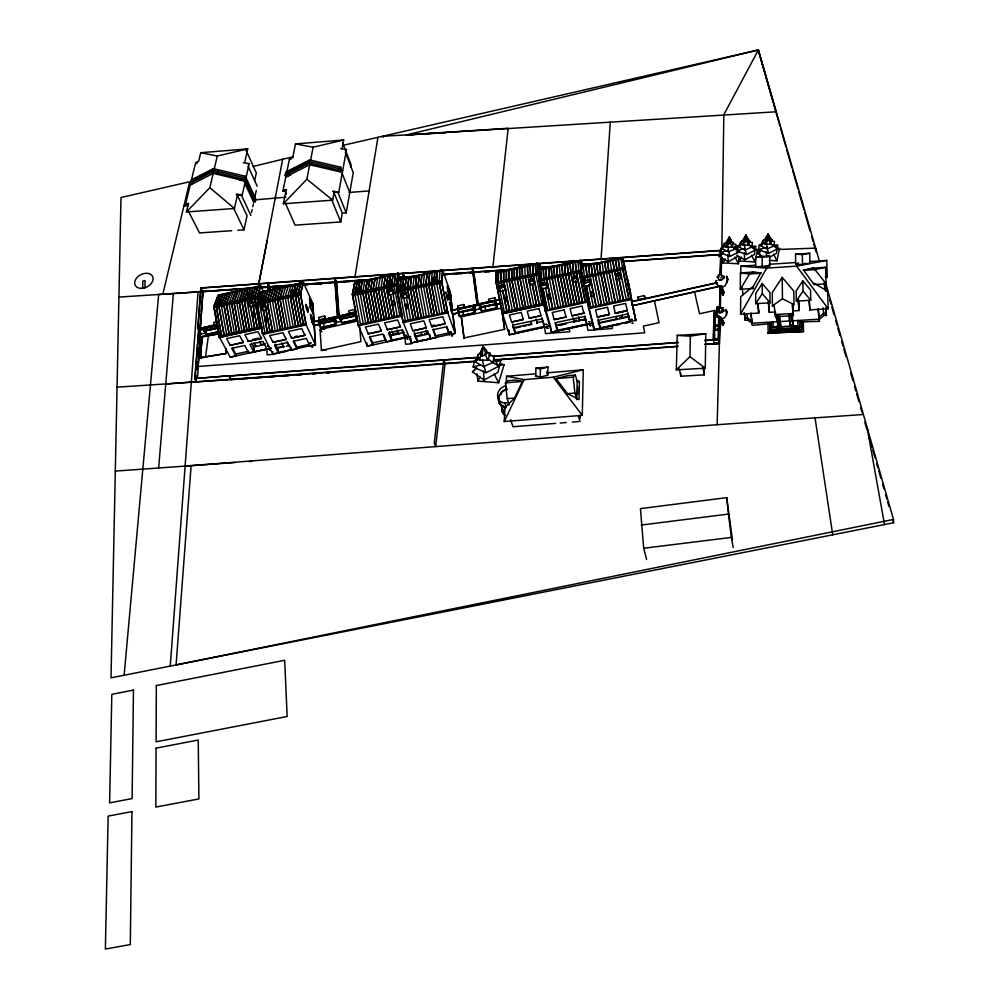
<?xml version="1.0" encoding="UTF-8"?>
<svg xmlns="http://www.w3.org/2000/svg" width="999" height="999" viewBox="0 0 999 999"><rect width="100%" height="100%" fill="white"/><g stroke="black" fill="none" stroke-linecap="round" stroke-linejoin="round"><path stroke-width="1.5" d="M508.966 269.88L509.04 279.42M509.053 269.755L508.928 279.445M752.147 287.175L752.147 288.549L760.614 273.227L752.16 272.165L752.16 273.526M797.964 326.111L773.164 327.035L797.964 326.111L797.814 320.479L801.473 321.341L801.673 329.745L769.842 331.618L769.792 323.776L752.422 325.349L750.986 313.112M753.283 287.1L753.283 288.474L740.309 289.31L740.396 272.952L753.296 272.09M752.422 323.514L747.814 320.13L745.254 320.279L745.266 315.809M506.393 280.12L506.418 270.329L506.368 280.007M757.667 303.596L758.915 313.074L740.584 314.098L740.684 296.74L751.011 288.124M740.796 273.913L740.833 266.209L755.594 265.222M144.917 287.799L144.992 280.557L142.782 281.056L142.695 288.299M503.596 280.731L503.658 270.929L503.708 280.707M501.048 271.616L500.998 281.181M501.023 281.293L501.136 271.491M679.332 369.006L680.756 376.211L704.208 374.887L704.295 368.843M705.282 368.194L705.794 333.666L677.235 335.414L676.335 369.855L705.282 368.194L689.947 356.655L690.371 336.201L705.794 333.666M721.84 248.501L723.838 114.698L758.366 49.95L343.156 145.317M498.239 281.893L498.389 272.09M496.366 283.316L496.565 272.964L510.364 269.892M501.373 272.065L496.89 272.839M502.21 312.987L496.153 282.642L496.341 272.252L537.537 263.224L539.547 270.779M502.447 313.773L502.222 313.062L544.168 303.983L544.368 304.695L502.447 313.773L496.278 282.692L496.466 272.315M726.448 314.872L726.136 309.39L727.097 312.387L726.448 314.872L724.65 317.744L721.99 318.931L717.582 316.446L716.633 313.436L717.831 313.062M727.197 282.505L726.835 276.099L727.971 279.583L725.087 285.889L721.965 287.275L719.879 286.688L716.77 284.353L715.646 280.856L717.057 280.457M576.773 380.194L579.445 381.581L579.045 399.563L567.482 393.668L556.018 378.621L567.969 375.649L575.337 375.025L577.21 381.768L576.785 399.75L574.9 393.057L573.201 377.185L575.337 375.025M580.057 418.394L580.132 415.322M509.14 404.383L507.205 398.626L505.407 382.867L508.104 380.694L515.372 380.082L522.39 381.443L514.522 398.027L504.957 407.679L504.245 421.553L582.292 415.347L583.279 369.78L546.453 372.902M577.534 394.468L577.722 386.763M680.756 376.211L680.819 373.201M718.131 338.998L718.456 326.024L714.385 326.236L714.035 339.21L718.131 338.998L714.035 339.21M718.493 325.337L714.36 325.374L718.493 325.337L718.768 315.509M719.405 317.857L718.681 339.335L719.405 316.558M720.416 274.588L720.878 257.904M720.953 254.87L721.041 251.835M718.768 342.857L719.442 316.745M720.928 273.963L721.378 257.517M714.098 343.581L719.342 343.294L720.042 317.145M720.291 307.954L720.379 304.895M720.766 291.109L720.891 286.513M185.115 466.096L717.132 424.712L720.154 317.145M720.291 308.004L720.891 285.889M721.203 274.25L721.665 257.292M720.366 329.62L720.704 317.145M704.807 340.609L718.793 339.56L713.323 339.672L714.035 312.362L718.156 312.138M714.185 312.6L713.448 339.598L714.085 343.456L719.43 343.419L705.431 344.455M714.385 325.549L714.722 312.749L717.457 312.6M714.685 321.054L714.884 316.396M714.972 313.374L715.059 310.352L699.55 313.761L694.505 291.745M714.809 338.798L714.385 326.236M714.722 312.749L715.022 329.42L719.13 329.22M718.681 339.335L719.28 317.857M720.192 285.652L719.542 308.654L720.304 285.639M547.727 375.262L548.014 367.095L535.951 368.119L535.626 376.286L540.159 377.123L547.727 375.262L545.991 375.412M716.957 313.823L716.645 307.055L718.094 306.98L718.556 309.565M717.981 309.765L718.094 306.98M540.159 377.123L540.471 368.906L548.014 367.095M723.201 292.869L723.438 289.985M722.727 322.115L723.251 321.016M718.643 277.447L718.768 274.812L719.954 274.188L724.138 276.373L724.487 277.46L723.051 278.758L723.251 277.585M719.18 310.602L719.28 308.341L720.291 307.817L723.838 309.715L724.138 310.639L722.914 311.75L723.089 310.739M506.181 383.803L506.568 376.273L535.714 373.813M226.074 353.521L226.298 348.913L226.074 353.521L200.374 357.717M226.249 348.926L225.974 353.446L200.337 357.729L201.885 336.663L219.805 333.641M723.189 294.942C721.29 293.144 721.603 292.645 722.577 289.722M723.039 325.212L721.166 322.964L722.227 322.952L722.514 320.791M600.998 259.89L610.314 121.853M769.767 239.698L769.929 237.263L768.144 234.003L765.271 239.735L766.982 241.096L769.767 239.698L768.144 234.003L765.271 239.735M218.606 334.003L202.035 336.913L200.487 357.904L205.544 357.093L208.391 335.801L201.885 336.663L200.387 357.679M194.668 378.596L198.888 327.635L195.192 378.521L196.666 382.105L194.668 378.596L229.383 375.749L195.192 378.521M199.937 329.52L201.049 314.323M201.261 311.276L202.035 300.637M202.26 297.602L202.71 291.521L254.283 287.812M198.302 355.644L198.863 347.927M199.313 341.758L199.875 334.041M196.628 378.633L196.84 375.612M197.29 369.555L197.852 361.8L197.502 366.521L644.705 332.804L643.344 326.136L659.04 322.677L654.432 300.824M198.302 355.694L198.863 347.827M199.313 341.783L199.887 333.866M202.972 291.496L200.225 329.283L202.934 291.696L200.749 287.912L721.078 250.312M198.027 366.483L200.387 333.928M197.515 377.397L198.289 366.621M198.514 363.536L199.288 352.759M199.513 349.687L200.287 338.898M200.512 335.826L200.724 332.742M200.524 357.967L202.035 336.913M170.255 666.096L198.052 291.933L254.97 287.849M200.749 287.912L197.715 328.996L217.133 324.6M234.94 462.537L191.134 465.671L176.074 664.947L893.481 519.43L825.549 282.58M747.589 240.796L747.776 238.361L745.916 235.102L743.106 240.834L744.804 242.195L747.589 240.796L745.916 235.102L743.106 240.834M731.043 242.707L731.243 240.272L729.345 237.025L726.573 242.745L728.246 244.106L731.043 242.707L729.345 237.025L726.573 242.745M158.641 467.994L173.389 293.544L201.486 291.608M439.348 271.466L442.345 270.604L439.373 271.253M450.012 291.346L452.235 309.515L450.049 291.596L442.545 269.842L441.546 281.181L447.564 312.212L455.194 333.516L449.35 334.777L446.466 326.835L432.929 329.757L435.889 337.687L430.631 338.823L427.634 330.906L414.135 333.828L417.207 341.72M442.794 270.554L441.858 281.743L441.62 281.081L397.04 290.859L402.959 321.915L447.664 312.2L447.914 312.887L403.221 322.602L397.177 290.921L398.676 279.595L442.545 269.842M439.198 281.331L440.022 270.779M432.492 279.732L433.067 281.73L437.487 280.769L436.563 276.985L432.155 277.947L432.517 280.195L436.925 279.221L436.563 276.985M124.126 675.237L158.666 294.505L173.389 293.544M436.451 281.93L437.5 271.228L436.538 281.805M434.215 277.872L434.79 271.828M434.353 277.947L434.815 271.928M433.067 281.73L432.155 277.947L436.713 277.41M482.142 356.106L483.066 346.416L486.725 350.537L486.113 354.121L482.142 356.106L480.057 354.058L483.066 346.416L486.113 354.121M432.305 272.377L431.143 282.992M428.534 283.666L429.62 273.077M429.732 273.052L428.621 283.541M426.011 284.228L427.11 273.514L425.986 284.116M423.239 284.727L424.425 274.213M492.807 267.682L508.191 128.297L406.468 134.915L758.366 49.95L819.53 261.601M421.84 274.787L420.629 285.402L421.94 274.762M418.106 285.964L419.243 275.362M412.849 287.113L414.16 276.473M722.24 292.307L720.991 292.32L723.288 293.306L723.176 295.279L722.252 292.17L721.153 292.32M722.215 323.064L721.166 322.964L722.639 323.439L723.026 325.512L723.613 322.615L722.989 321.441L722.714 324.238L721.852 318.169M410.102 287.712L411.463 277.073M407.442 288.187L408.878 277.635M407.58 288.274L408.978 277.61M405.919 287.7L404.982 283.928L400.587 284.89L400.774 286.713L401.523 288.661L405.919 287.7L405.182 285.726L400.774 286.713M402.822 284.777L403.671 278.684M402.959 284.852L403.696 278.783M481.718 352.297L481.855 351.361L477.672 355.257L479.595 360.164L487.862 360.164L490.297 353.446L485.989 351.798M401.523 288.661L401.66 287.687M401.086 279.245L399.588 290.022L401.111 279.345M397.29 291.533L398.788 279.57M399.213 280.095L442.207 270.092L442.32 270.816M398.301 274.051L396.715 284.802L396.466 284.128L352.497 293.806L352.772 294.455M398.414 273.976L396.765 285.165L397.614 289.598M398.052 273.389L396.441 284.615L398.114 293.431M400.262 279.171L398.151 273.276L396.516 284.503L352.297 294.23L358.216 325.087M394.031 284.777L395.592 274.113M394.13 284.752L395.704 274.088M788.573 314.972L790.234 325.1L789.759 314.91M792.007 324.525C794.068 325.262 792.195 323.601 790.958 314.835M793.169 324.575L792.145 314.76M392.495 284.191L391.745 282.218L387.35 283.192L388.124 285.152L392.495 284.191L391.558 280.432L391.645 282.33L387.487 283.241M773.501 245.342L777.672 245.304L776.435 253.421L769.205 257.455M789.635 324.675L790.821 324.6M391.521 285.327L393.119 274.663L391.496 285.227M728.246 244.106L729.345 237.025M777.247 325.524C779.47 326.336 776.673 322.827 776.073 315.734M779.595 325.274L780.768 325.199L779.595 325.274L778.458 315.597M388.124 285.152L387.175 281.393L391.596 280.582M389.51 281.393L390.447 275.249M389.622 281.368L390.472 275.349M744.804 242.195L745.916 235.102M751.036 246.428L755.706 246.391L754.395 254.52L744.742 259.902L736.825 255.319M773.863 244.518L777.547 248.863L768.531 253.446L758.491 249.65L759.215 245.18L761.775 244.63M766.982 241.096L768.144 234.003M354.82 277.635L377.934 137.338M385.314 276.486L383.641 286.95M383.678 287.063L385.427 276.461M736.725 249.25L737.225 246.266L740.259 245.604M762.874 240.771L760.439 245.667L767.157 248.888L773.8 245.979L774.575 241.508L770.454 240.609M333.604 191.633L342.32 213.137L346.191 212.862L353.271 172.677L345.342 152.198M375.836 288.786L377.597 278.197M734.49 246.403L738.985 251.835L729.957 256.418L720.054 252.61L720.841 248.152M285.714 203.896L295.092 225.162L340.746 221.953L342.32 213.137M350.474 167.308L350.986 164.485L342.557 142.72M375 278.659L373.089 289.285M338.773 192.308L332.804 191.383L338.773 192.308L346.503 149.575L340.647 148.651M740.846 241.858L738.373 246.753L745.042 249.987L751.698 247.065L752.509 242.595L748.338 241.696M340.971 170.354L340.359 168.819L309.378 161.551L285.502 173.639L286.151 175.162L282.892 191.184L286.238 189.51L283.354 203.771L332.679 200.162L334.315 191.271M342.133 148.539L343.681 140.01L295.492 143.918L292.707 157.655L289.385 159.353L286.775 172.128M285.826 176.786L309.702 164.735L340.671 171.99L340.659 167.183L309.702 159.915L285.826 172.015L285.165 175.262L285.826 176.786L287.3 176.673M340.671 171.99L340.659 167.183M372.427 279.233L370.479 289.86M370.617 289.935L372.452 279.333M367.894 290.534L369.855 279.795M231.219 379.72L229.183 375.886L477.872 357.317M724.412 243.744L721.915 248.639L728.533 251.873L735.177 248.963L736.013 244.493L733.229 243.893M293.269 156.781L282.68 159.216L258.629 284.59L267.158 240.896M362.787 291.658L364.747 281.031M283.354 203.771L306.88 179.208L309.74 164.56M310.589 160.202L313.124 147.203L343.681 140.01M305.319 165.072L305.969 161.813M285.165 175.262L309.066 163.187L309.702 159.915M360.152 292.133L362.25 281.481M360.564 289.548L360.277 287.475L355.881 288.286L356.031 290.097L356.843 292.033L361.188 291.071L360.239 287.325L360.314 289.223L356.168 290.135M360.077 292.257L362.175 281.593M358.491 288.236L359.615 282.168M356.843 292.033L357.043 291.046M358.354 288.162L359.578 282.068L358.391 288.261M354.97 293.381L357.155 282.705L354.832 293.294M352.447 294.28L354.745 282.942L398.077 273.464M355.144 283.679L355.182 283.466M354.645 282.967L352.585 294.88L354.633 282.879L398.151 273.276M769.168 260.389L776.935 260.826L779.545 248.539L776.797 247.902M251.523 212.55L252.148 209.64M252.772 206.731L253.396 203.821M255.02 196.291L256.256 190.547M237.849 230.257L243.993 229.832L247.04 215.747L237.063 194.58M254.67 180.482L256.306 172.927L246.016 150.137M255.145 202.26L244.643 179.495L245.354 176.261L213.224 168.631L191.421 179.845L190.634 183.054L191.383 184.553L213.199 173.389L245.342 181.006L239.36 180.045L240.809 179.932M237.675 194.73L242.183 195.342L249.163 163.636L243.232 162.687M738.686 258.079L739.41 261.051L754.907 261.913L757.617 249.625L754.869 248.988M244.68 162.562L247.715 148.901L200.749 152.697L198.714 161.101L195.642 162.7L185.427 204.783L188.549 203.209L186.426 211.963L234.465 208.466L237.625 194.268L242.183 195.342M721.615 256.968L723.014 262.912L738.436 263.773L739.672 258.316M722.215 292.445L723.251 290.971L721.99 285.951M217.47 173.052L218.232 169.818M190.634 183.054L212.475 171.865L213.224 168.631M186.426 211.963L209.84 187.712L213.237 173.214M214.248 168.906L217.27 156.031L247.715 148.901M162.812 294.23L189.698 181.743L120.991 197.515L111.014 677.834L893.618 522.752L893.481 519.43M191.383 184.553L191.771 182.942M196.803 163.711L197.078 162.587L195.642 162.7M494.755 360.427L500.861 360.489L497.927 372.377L484.128 380.045L472.477 371.953L475.649 368.781M493.518 358.154L498.851 366.246L486.001 372.764L473.126 366.92L474.812 360.389L477.697 360.052M478.396 355.744L475.012 361.688L483.516 366.596L492.919 362.475L494.667 355.931L488.861 355.07M479.595 360.164L481.368 353.609M764.622 244.206L766.645 237.774L762.799 240.896L764.622 244.206L770.753 244.106L772.027 239.51L769.767 238.274M722.764 322.44L722.989 321.441M722.876 291.708L723.176 290.697M303.209 283.341L303.259 283.129M300.249 293.731L303.446 282.392L260.727 291.933L256.93 303.197L262.575 333.691M262.425 333.716L305.919 324.126L262.425 333.716L262.762 334.39L306.243 324.887L300.612 294.28L303.446 282.392M742.494 245.304L744.48 238.873L740.696 241.983L742.494 245.304L748.601 245.192L749.899 240.597L746.465 238.761M297.902 293.781L301.049 283.291M298.039 293.856L300.936 283.316M296.566 293.294L295.579 289.585L291.283 290.534L291.383 292.32L292.27 294.23L296.566 293.294L295.579 289.585M719.28 308.341L718.531 310.951L719.692 313.062L724.138 310.639M295.979 284.415L294.443 289.698L295.854 284.34M727.934 240.784L724.213 243.881L725.973 247.19L732.067 247.09L733.391 242.507L731.068 241.283M292.27 294.23L292.557 293.269M718.768 274.812L717.894 277.834L719.255 280.294L721.328 279.92L724.487 277.46M288.399 286.089L285.077 296.616M477.01 373.788L477.909 381.081L498.651 382.742L504.07 364.772L499.662 363.549M282.542 297.277L285.876 286.651M280.045 297.727L283.316 287.113L279.945 297.752M272.29 299.55L275.774 288.886M267.17 300.674L270.704 289.897L267.245 300.549M265.846 300.075L264.835 296.378L260.564 297.315L260.639 299.113L261.563 301.011L265.846 300.075L264.835 296.378M264.61 301.236L268.069 290.484M268.207 290.559L264.585 301.136M263.349 297.702L265.584 291.146M263.374 297.802L265.684 291.121M261.563 301.011L261.888 300.037M263.137 291.571L259.465 302.272M725.973 247.19L727.909 241.421M258.679 299.6L260.727 291.933M723.189 324.2L722.876 325.137L723.613 322.615L723.601 324.001L722.639 323.439M257.08 303.259L260.839 291.908L257.492 303.421L257.168 302.772L300.324 293.256L300.624 293.906M261.214 292.632L261.288 292.42M260.914 286.376L257.105 297.565L257.929 302.135M722.989 294.842L723.863 291.908M256.731 297.028L260.577 285.702L218.219 295.18L213.761 306.431L219.143 336.788L219.493 337.462L262.512 328.034M260.414 286.438L218.619 295.18M258.167 286.501L254.458 297.19L258.192 286.601M248.252 295.929L248.901 297.527L253.147 296.578L252.148 292.894L247.889 293.843L247.952 295.617L252.21 294.68L252.148 292.894M251.91 297.752L255.582 287.188M248.901 297.527L249.238 296.553M250.761 294.343L253.034 287.637M250.861 294.318L253.172 287.712M248.127 288.723L244.28 299.438L248.027 288.748M241.696 299.9L245.617 289.285M241.833 299.975L245.517 289.31M239.298 300.537L243.119 289.835L239.161 300.462M236.651 301.124L240.534 290.522M235.502 291.533L231.568 302.247L235.627 291.608M229.021 302.809L233.129 292.158M222.69 303.321L221.666 299.65L217.42 300.587L218.444 304.258L222.69 303.321L221.641 301.436L217.47 302.372L221.915 301.835M221.416 304.495L225.599 293.731L221.378 304.395M222.989 294.305L220.916 299.625L223.127 294.38M218.444 304.258L218.831 303.284M216.346 305.619L220.592 294.83L216.308 305.519M480.057 354.058L483.066 346.416M214.66 305.657L218.007 297.178M722.302 291.933L721.29 292.27L723.251 290.971M214.36 306.656L218.319 295.155L213.911 306.493L219.493 337.462M722.289 322.64L721.303 322.964L723.089 321.828M798.039 262.675L797.477 264.011L795.704 264.136L795.529 254.233L809.714 253.271L809.939 263.187L802.497 264.473L795.704 264.136M504.245 421.553L524.15 379.657L553.259 377.21L583.279 369.78M722.389 291.471L721.578 292.145L722.851 290.534M722.364 322.24L721.665 322.814L722.752 321.466M477.909 381.081L480.007 377.023M499.775 394.23L499.25 395.304A14.273 11.314 -18.4 0 0 499.038 395.866M723.014 262.912L725.187 258.966M739.41 261.051L741.583 257.105M740.584 314.098L766.695 268.119L796.615 266.134L826.747 260.439L827.247 277.522L825.361 276.411M740.309 289.31L749.575 273.951L760.614 273.227M762.249 283.504L755.694 293.531L755.706 303.684L770.017 302.797L769.954 292.632L762.249 283.504L762.287 293.644L755.706 303.684M722.826 291.321L723.663 291.221M793.356 315.622L792.195 304.67L793.993 304.558L793.78 291.109L782.205 277.397L772.302 292.482L772.389 305.906L774.188 305.794L775.499 316.695L793.356 315.622L792.831 304.158M802.809 280.881L796.141 290.959L796.315 301.149L810.763 300.249L810.539 290.047L802.809 280.881L803.009 291.059L796.315 301.149M499.987 402.547L500.012 403.259M631.88 303.122L632.492 305.694L719.43 286.214M459.727 312.699L452.522 314.31L451.136 310.577L500.149 299.375M452.522 314.31L458.803 312.687M789.685 315.135L788.661 315.209M501.148 392.282L502.422 391.071M721.066 310.901L721.915 310.002M720.866 277.747L721.877 276.686M764.135 257.28L757.479 253.459L760.364 250.437M737.936 256.381L728.283 261.763L719.13 256.418L722.04 253.396M676.335 369.855L689.947 356.655M472.477 371.953L476.773 367.969M719.13 256.418L723.139 252.897M736.525 253.671L739.56 251.011M475.012 361.688L478.983 358.241M801.535 321.878L819.242 321.353L819.192 319.505L823.788 315.534L826.398 315.384L826.185 307.867M757.479 253.459L761.575 249.925M716.882 277.185L719.992 274.65L720.791 250.549L581.143 260.639L582.23 266.646M721.915 248.639L725.886 245.442M738.373 246.753L742.382 243.544M760.439 245.667L764.51 242.445M772.389 305.906L782.454 298.763L782.205 277.397M502.897 390.734L503.858 390.134M762.799 240.896L765.234 239.448M724.213 243.881L727.871 241.721M740.696 241.983L744.355 239.822M477.672 355.257L480.294 353.708M191.034 181.456L212.849 170.242L244.992 177.872L255.494 200.662L255.844 199.051L245.354 176.261M500.561 394.018L501.311 394.106M743.556 248.726L736.475 250.737L746.44 254.545L755.469 249.962L751.835 245.604M288.411 176.111L290.647 174.987L289.161 175.1M286.613 189.96L282.892 191.184M504.882 389.685L505.394 389.51A6.256 4.958 -18.6 0 1 506.98 389.21M720.054 252.61L728.471 250.212M758.491 249.65L767.082 247.24M473.126 366.92L480.519 365.01M252.822 166.533L282.68 159.216M803.121 270.217L812.474 268.169L825.611 267.307L826.073 283.791L814.023 284.565L803.795 270.379L813.636 268.094L813.661 269.455M217.058 324.413L197.977 328.733L200.974 288.099L267.769 283.266L269.568 286.925M334.59 321.016L333.441 318.406L318.981 321.566L320.155 324.163L314.161 325.612L312.412 321.965M337.699 316.258L355.619 312.212M355.632 312.425L312.163 322.227L313.898 325.861L320.105 324.463M268.344 290.896L268.019 283.254L334.69 278.434L337.437 316.321L312.15 322.015L313.886 325.649L320.105 324.275M335.127 322.227L335.289 324.338L327.435 326.348L335.689 324.5L333.903 318.182L335.714 324.55L320.467 327.872L318.644 324.138L318.469 321.316L333.903 317.944L318.544 321.478L318.718 324.313M357.704 320.991L320.055 329.445L321.391 350.424L326.049 350.149M230.357 357.192L271.116 348.052M451.136 310.577L500.586 299.488M272.802 354.046L315.347 344.518L312.762 303.184M481.605 307.792L478.721 308.441M495.354 304.508L501.411 303.147M451.373 310.302L452.759 314.036L458.666 312.737M495.954 304.395L501.648 303.122M471.241 310.115L475.561 309.153M493.169 305.207L500.399 303.596M459.877 316.009L473.201 313.037M224.725 294.343L230.669 293.032M233.641 292.37L236.613 291.708M252.972 288.087L258.928 286.763M243.981 290.272L249.925 288.948M252.897 288.299L258.853 286.975M217.457 300.736L217.682 302.772M221.778 300.075L221.815 301.86M260.876 291.983L303.384 282.58M261.064 292.145L303.059 282.842M262.787 292.095L268.781 290.759L262.525 292.207M271.778 290.097L277.772 288.773M280.781 288.112L286.775 286.788M289.772 286.114L295.766 284.79M298.763 284.128L301.76 283.466M252.41 295.092L248.152 296.029L248.089 294.243L252.347 293.306L252.248 294.668M271.366 290.247L277.834 288.861M280.195 288.286L286.95 286.838M289.036 286.338L296.391 284.703M298.701 284.34L301.71 283.679M321.391 350.424L360.914 341.608L359.702 326.636M367.407 346.216L410.751 336.551L386.064 341.92L382.829 334.066L369.443 336.975L372.752 344.805L367.157 346.004L358.191 325M411.413 342.932L455.132 333.204L452.784 314.061M504.707 329.333L463.923 337.987L461.238 316.745L501.66 308.117M716.895 282.68L631.805 301.561L635.801 320.292L594.055 329.57L593.106 324.375M631.58 301.835L717.207 282.829M632.492 305.694L720.891 286.101M214.023 306.006L256.818 296.553L257.143 297.19M214.073 306.094L256.855 296.628M214.098 307.542L256.918 298.077M264.935 296.89L265.122 298.576L260.839 299.525L260.764 297.727M291.483 291.021L295.766 289.997L295.866 291.783L291.571 292.732L291.283 290.534M236.538 303.209L239.485 302.56M260.639 299.113L265.01 298.601M291.383 292.32L295.704 291.358L291.521 292.37M248.239 303.708L252.547 302.747L252.447 300.961L254.171 306.094L249.9 307.03L248.264 303.684L248.177 301.91L252.485 301.111M260.776 299.163L264.835 298.177M248.376 302.322L252.647 301.373L252.71 303.172L248.439 304.108L252.435 302.847L254.171 306.094M257.205 302.859L300.362 293.331M256.93 303.197L300.312 293.619L300.612 294.28M257.267 304.32L300.437 294.792M355.007 283.179L397.814 273.526L397.914 274.238M260.527 304.22L263.499 303.571M356.418 283.241L362.562 281.83M371.416 279.932L365.422 281.256L371.441 279.97M378.783 278.259L384.677 276.96M387.624 276.311L393.918 274.975M356.506 283.266L362.525 282.055M387.849 276.348L393.831 275.037M265.347 306.643L265.185 304.483L266.895 309.628L262.612 310.564L260.889 305.432L265.222 304.633M260.889 305.432L265.384 304.895L265.459 306.705M260.964 307.23L265.297 306.268L266.895 309.628M261.101 307.28L265.185 306.293M265.459 306.618L261.164 307.642L261.201 305.906M355.881 288.286L360.414 287.749M387.312 281.431L391.72 280.844L391.895 282.655M403.471 279.208L409.627 277.797M412.55 277.21L418.593 275.874M421.528 275.187L427.672 273.876M403.646 279.32L409.602 278.009M412.575 277.36L418.531 276.049L398.414 277.472M356.031 290.097L360.414 289.123L361.188 291.071M251.998 313.349L254.345 312.762M356.206 290.509L360.552 289.473M391.883 282.567L387.525 283.616L387.175 281.393M252.322 313.611C255.007 311.288 256.169 318.082 252.909 316.895L252.322 313.611L252.909 316.895M216.733 321.728L213.798 322.377L213.848 324.825L216.783 324.188M352.522 293.881L396.491 284.216M358.179 324.163L352.61 295.279L396.615 285.602L396.865 286.276M352.647 295.354L396.64 285.689M219.28 331.78L206.194 334.653L204.096 331.006L204.046 328.209L217.707 325.387M405.02 284.078L400.587 284.89M204.046 328.209L217.645 325.462M204.62 328.621L217.332 325.824M360.477 294.268L363.499 293.606M400.861 285.377L400.936 287.125L405.332 286.164L404.982 283.928M311.775 305.444L313.074 305.157L313.299 308.791L312 309.078M312.812 305.219L309.478 297.877L310.027 306.78M388.099 289.61L392.52 289.023L392.694 290.834L388.299 291.808L387.962 289.56L392.357 288.599L393.369 291.184L393.881 293.843L389.485 294.805L388.161 291.371L392.557 290.409L393.881 293.843M432.367 279.77L436.8 278.783L437.487 280.769M204.558 330.544L218.706 327.435M265.047 317.17C267.682 314.797 268.918 321.616 265.647 320.467L265.047 317.17L265.697 320.504M218.793 327.597L204.658 330.706L204.533 328.459L205.906 331.006M204.096 331.006L218.793 327.897M217.77 328.184L204.183 331.168L204.133 328.371M441.583 280.781L397.202 290.447L397.465 291.109M397.177 290.921L441.546 281.181L447.914 312.887M592.869 323.077L551.51 332.217L545.217 310.414M635.739 320.304L632.754 305.432M265.459 320.729L267.695 320.242L266.995 316.458M267.869 320.367L265.434 320.904M206.593 334.265L219.28 331.481M401.735 294.892L402.934 298.351L407.33 297.39L406.044 293.956L401.61 294.93L401.423 293.107L405.869 292.295M496.353 272.34L537.537 263.224M403.059 293.207L405.994 292.557M517.844 268.244L523.976 266.995M526.823 266.283L533.079 264.997M537.624 263.961L538.199 274.176M313.261 314.136L309.927 306.805M401.748 294.98L405.931 293.981M406.168 294.305L401.773 295.354L401.586 293.531M261.838 326.835L219.443 336.126L261.838 326.835L262.075 327.51L219.543 336.7M219.143 336.788L262.275 327.26M262.487 327.922L219.58 337.312L214.66 309.565M311.026 317.907L312.337 317.62L310.976 317.769M394.143 300.624L391.645 301.174L394.193 300.674L394.967 304.732L392.42 305.219L394.917 304.683M325.786 318.743L324.6 316.084L318.594 317.395L319.967 322.54M354.87 309.453L348.838 310.776L349.026 313.261L355.07 311.938L354.87 309.453L356.006 312.138M392.058 301.486L393.918 301.111L394.58 304.47L392.694 304.845L392.058 301.486L393.943 301.124M538.598 269.668L579.895 260.627M549.2 277.297L548.638 267.707M553.97 266.546L554.607 276.111M560.027 274.937L559.303 265.372M561.962 264.785L562.649 274.475L561.825 264.71M567.195 263.649L568.169 273.264M572.639 262.45L573.576 271.978M538.648 270.254L538.898 273.114M553.546 266.995L543.194 269.255L558.628 266.034M556.505 266.346L562.412 265.047M566.158 264.186L572.19 262.862M575.212 262.2L578.234 261.538M561.65 265.372L572.215 263.062M575.624 262.2L578.583 261.563M318.756 319.88L324.762 318.569L324.6 316.084M262.837 333.629L305.582 324.288M340.234 319.418L339.947 316.421L355.432 313.037L355.731 316.034L340.159 319.255L341.92 323.002L357.217 319.655L355.656 315.859M340.022 316.596L355.507 313.211M354.97 313.511L355.207 315.771L340.696 318.943L340.472 316.671L354.97 313.511L340.547 316.845M496.153 282.642L537.999 273.489L543.843 302.372M319.056 321.74L333.516 318.569M448.588 294.742C456.481 317.52 445.654 288.461 447.49 285.714L450.137 293.244M529.383 277.247L532.367 276.598M407.604 304.208L405.107 304.757L407.53 304.345L408.266 308.204M405.519 305.07L407.405 304.707L408.042 308.067L406.156 308.429L405.557 305.107M582.317 277.26L581.018 266.795L622.877 257.642L632.28 302.709M318.644 324.138L334.178 320.929L333.903 317.944M581.031 266.883L622.877 257.642L624.712 268.281L624.55 267.595L582.255 276.798L582.429 277.485M584.34 276.336L583.254 266.708M585.801 266.046L586.975 275.861L585.826 266.146M588.498 265.559L589.71 275.274L588.611 265.534M592.432 274.675L591.171 264.872L592.407 274.575M596.653 263.674L597.889 273.489L596.565 263.798M599.25 263.212L600.611 272.902L599.363 263.187M602.047 262.6L603.433 272.178M604.732 262.013L606.068 271.703L604.62 262.038M607.404 261.326L608.803 271.116L607.317 261.451M611.538 270.517L610.114 260.839M615.496 259.665L616.995 269.33L615.384 259.69M618.169 258.966L619.73 268.731L618.081 259.103M620.891 258.491L622.589 268.107M581.306 267.532L581.018 266.795M596.178 264.285L602.172 262.937M605.094 262.337L615.596 260.002M618.568 259.353L621.553 258.704M252.622 339.423L258.441 338.149M504.557 285.227L504.832 287.075L498.826 288.386L498.426 286.101L504.42 284.802L505.244 287.437L505.794 290.172L499.812 291.483L498.813 287.912L504.607 286.738L504.42 284.802M498.464 286.263L504.458 284.952M533.728 280.806L529.22 281.88L528.808 279.608L533.329 278.621L534.64 284.016L530.132 285.002L529.108 281.431L533.628 280.444L534.64 284.016M449.525 297.153L450.849 296.865L450.399 293.194M500.062 286.214L503.059 285.552M243.169 342.332L230.057 345.304L230.02 344.218L230.107 345.392L243.169 342.545L243.144 341.496M261.388 338.361L248.252 341.333L248.202 340.247L248.301 341.421L261.388 338.574L261.351 337.512M528.946 280.12L533.454 279.046M498.701 287.949L504.707 286.626L505.794 290.172M342.307 322.615L356.78 319.455L355.144 315.609L340.622 318.781L342.32 322.914M335.289 324.338L320.854 327.485L319.118 323.676L333.591 320.517L335.302 324.638M538.936 279.945L581.131 270.729L587.599 302.098L545.317 311.238L538.936 279.945L538.461 269.618L579.982 260.452L581.306 271.416M578.421 273.202L581.418 272.552L581.243 271.865L539.26 281.019L539.46 281.706M294.568 336.663L297.502 336.014M540.109 284.228L546.141 282.829L546.441 284.678L540.397 286.001L539.972 283.716L546.053 282.555M576.51 275.886L576.947 278.172L572.402 279.158L571.952 276.873L576.51 275.886L577.759 281.318L573.214 282.305L572.29 278.709L576.848 277.722L577.759 281.318M266.833 349.163L262.962 341.483L249.9 344.33L253.833 351.998L253.584 346.441L256.081 345.592M265.547 343.831L261.263 344.468M272.977 342.22L286.139 339.348L282.904 332.692L269.68 335.577L272.977 342.432L272.864 341.246L272.939 342.332L286.151 339.56L286.101 338.499M291.683 338.149L304.882 335.264M576.623 276.311L572.177 277.285M260.002 345.579L253.646 346.965L251.686 343.132M264.285 344.643L261.301 345.304L259.353 341.458M358.491 325.025L401.935 314.935L402.147 315.634M402.297 315.397L358.092 325.112L358.379 325.799L402.547 316.046M358.092 325.112L402.41 315.459M595.154 274.088L593.955 264.26L595.242 273.951M614.385 269.905L612.674 260.177L614.36 269.792M582.192 277.21L624.737 267.944L631.293 299.475L588.673 308.666L588.486 307.967L631.118 298.676L631.293 299.475M803.795 270.379L814.984 269.63L825.611 267.307M587.35 277.272L587.986 280.319M592.807 276.086L598.776 305.095M595.416 275.512L601.51 304.508M598.264 274.887L604.245 303.921M603.608 273.726L609.715 302.734M606.455 273.114L612.449 302.148M617.282 270.754L617.994 273.639M620.129 270.13L626.161 299.188M232.38 347.689L235.739 354.046L248.689 351.236L248.751 353.097L271.066 348.239M463.811 304.52L457.654 305.869L457.967 308.391L464.135 307.043L463.811 304.52L464.76 307.255M494.767 297.789L488.573 299.138L488.923 301.648L495.129 300.299L494.767 297.789L497.277 308.079L481.555 311.488L479.795 303.946L495.529 300.524L496.066 304.308M547.315 287.812L541.283 289.123L540.284 285.552L546.328 284.24L547.315 287.812L546.016 282.392L546.228 284.353L540.397 285.527M275.874 347.927L283.391 346.291L283.391 345.579M235.739 354.046L235.789 355.919L230.17 357.142L219.243 336.688M504.62 297.877L506.53 297.502L507.217 300.924L505.307 301.298L504.645 297.914M583.329 280.994L589.422 279.67L590.659 285.115L584.577 286.438L583.329 280.994L583.891 283.266M616.77 279.57L615.584 274.113L620.167 273.114L621.353 278.584L616.77 279.57L616.058 275.936M480.444 308.866L479.083 304.096L474.125 305.12L475.499 309.89L480.444 308.866L479.645 303.708L495.591 300.424M615.621 274.275L620.079 273.214M457.579 308.766L473.489 305.494L457.579 308.766L458.141 312.899L474.013 309.453L473.426 305.319M277.21 348.176L284.178 346.665M286.238 346.216L289.747 345.454M497.277 308.079L495.104 300.861L495.579 303.983L480.669 307.217L480.219 304.108L495.417 301.348M616.833 274.3L620.292 273.639M473.226 313.124L459.89 316.021L458.141 309.166L472.989 305.931L474.325 309.865M480.269 304.27L495.167 301.036M403.246 321.228L403.459 321.915L403.246 321.228L447.377 312.375M473.051 306.106L458.204 309.328L458.578 312.275L473.439 309.053L472.989 305.931M402.947 321.828L447.664 312.2M583.666 282.854L589.76 281.993M615.946 275.974L620.529 275.437M583.778 283.291L589.86 281.88L589.422 279.67M620.504 275.349L620.167 273.114M620.641 275.412L616.046 276.411L615.584 274.113M505.119 301.561L507.455 301.049M507.617 301.186L505.069 301.735M308.429 344.605L296.803 347.128L293.706 340.696M458.516 312.113L473.389 308.878L474.712 312.799L474.288 309.765M496.103 304.208L480.182 307.667L496.153 304.383L495.541 300.249M285.602 351.461L272.864 354.22L262.537 333.616M295.529 349.3L291.408 350.199L287.662 342.495L274.525 345.354L278.346 353.034M314.348 326.573L315.509 344.967L310.002 346.154L306.368 338.424L293.194 341.283L296.903 349.001M368.281 333.741L381.318 330.906L378.521 324.126L365.422 326.973L368.294 333.953L381.343 331.119L381.243 330.057L381.343 331.119M387.2 328.621L387.312 329.72L400.437 326.973L397.702 319.955L384.565 322.814L387.337 329.608L400.412 326.76M547.115 295.055C550.611 291.671 552.522 300.761 547.952 299.213M547.527 295.367L549.413 294.917L547.514 295.354L548.226 298.801L550.124 298.389L549.413 294.917M475.187 313.137L459.515 316.533L458.079 312.724L473.951 309.278L475.187 313.137L473.414 305.594M394.717 333.579L397.065 333.067M431.63 325.674L434.64 325.025M398.638 333.454L403.908 332.317M412.912 330.831L426.436 327.897L423.826 320.841L410.239 323.801L412.912 330.831L426.411 327.684M431.755 326.748L445.317 323.813L442.794 316.72L429.17 319.68L431.755 326.748L445.292 323.589M392.582 335.314L399.612 333.791M590.471 292.407L593.056 291.845L593.768 295.891M627.434 284.353L628.783 283.953L627.409 284.216M502.497 312.362L543.656 303.446L502.497 312.362L502.684 313.049L543.831 304.146M627.509 285.602L628.621 285.364L630.344 293.119M502.534 313.611L544.23 304.583M369.83 336.388L372.577 342.907L385.889 340.035L386.064 341.92M424.55 333.629L426.91 333.117M415.334 336.351L422.053 334.565M415.534 336.85L426.161 334.553M545.117 310.527L587.4 301.298M629.245 293.356L630.619 293.057L628.783 283.953M433.216 329.183L435.676 335.789L449.125 332.879L446.715 326.261M416.733 339.161L416.82 341.258L430.432 338.861L411.388 342.982L403.059 321.803M523.314 319.393L511.575 321.928L509.39 314.985L521.191 312.425L523.351 319.605L511.6 322.153M529.258 318.119L541.033 315.572M588.886 307.854L630.731 298.826M644.43 295.604L644.954 298.177L638.561 299.55L638.036 296.978L644.43 295.604L645.029 298.414M588.486 307.967L631.131 298.763M722.015 279.683L719.155 279.595M513.124 327.809L531.343 323.876L531.218 323.027M536.688 321.84L536.825 322.702L542.744 321.428M554.22 319.568L566.058 316.908M571.99 315.846L583.866 313.299L582.005 306.031L570.067 308.604L571.99 315.846L583.828 313.074L583.641 312.063M514.747 328.184L520.604 326.923M523.526 326.286L526.461 325.662M528.521 325.212L531.555 324.563M573.913 320.642L576.61 320.067M502.322 312.962L509.24 334.69L550.324 325.861M556.643 325.112L573.713 321.441L573.888 322.128M579.008 319.368L579.22 320.254L585.202 318.968M558.429 325.274L565.909 323.664M580.032 320.554L574.125 321.903L573.026 317.819M582.342 320.13L585.339 319.48M609.265 314.385L597.315 316.958L609.278 314.498M615.272 313.099L627.235 310.527M559.677 325.187L565.359 323.963M582.392 320.304L585.377 319.655M615.309 313.311L627.285 310.739L625.624 303.421L613.598 306.019L615.309 313.311L627.26 310.639M557.417 330.856L551.448 332.143L550.449 325.749L509.453 334.827L508.778 330.194M586.888 324.538L592.857 323.251L587.287 301.323M619.492 317.582L621.94 317.058M597.889 322.977L616.533 318.968L616.358 318.107M622.252 318.469L622.09 317.782L629.62 316.159M599.625 323.152L628.433 316.958M600.049 327.922L629.77 321.553L629.245 318.906M588.586 307.854L594.155 329.732L600.187 328.446M607.654 327.023L613.598 325.749M616.558 325.112L619.53 324.475M625.474 323.201L628.446 322.565M722.04 312.537L719.617 312.45M205.507 333.154L200.811 334.141L198.876 329.583L203.584 328.596L206.593 334.565M198.888 330.619L203.584 329.633M334.578 317.757L339.41 316.745L341.059 321.403L336.238 322.415L334.578 317.757L336.176 321.366M334.653 318.806L339.473 317.794M474.263 306.181L479.22 305.157M311.713 305.307L313.074 305.157M311.95 308.941L313.299 308.791M449.475 297.028L450.849 296.865M629.208 293.219L630.619 293.057M762.2 267.17L769.779 265.871L769.717 255.994L755.669 256.955L755.681 266.808L762.2 267.17L762.162 257.243L769.717 255.994M795.529 254.233L802.297 254.52L809.714 253.271M495.229 361.288L500.861 360.489M737.225 246.266L740.271 245.879M759.215 245.18L762.262 244.792M732.442 539.685L726.735 497.652L640.434 508.628L643.693 548.251L646.628 559.527M641.221 525.049L728.433 514.085L726.735 497.652M643.693 548.251L731.343 537.425L733.166 547.464M498.551 365.422L504.07 364.772M751.061 246.853L755.706 246.391M735.551 248.651L738.049 248.401M773.089 245.766L777.672 245.304M720.316 308.104L723.551 307.779M253.634 199.975L285.889 197.215M535.626 376.286L537.35 376.136M505.407 382.867L522.39 381.443M556.018 378.621L573.201 377.185M577.21 381.768L579.445 381.581M507.205 398.626L514.522 398.027M567.482 393.668L574.9 393.057M504.845 402.909L506.093 406.593A6.006 4.77 -18.7 0 1 504.12 406.468L501.51 405.219L499.463 402.422A13.437 10.652 -18.4 0 1 499.65 395.467L501.823 392.182L505.457 389.96A5.932 4.695 -18.6 0 1 506.955 389.672L505.719 385.951A5.944 4.695 -18.6 0 0 504.208 386.238L500.561 388.474L498.364 391.745A13.474 10.664 -18.4 0 0 498.201 398.726L499.875 401.198L502.859 402.772A6.019 4.77 -18.7 0 0 504.845 402.909L508.279 402.622L509.115 405.082M345.017 149.688L346.503 149.575M289.385 159.353L290.846 159.241M247.715 163.749L249.163 163.636M555.631 423.376L512.999 426.748L510.589 419.655M560.202 423.027L566.283 422.54M572.377 422.065L578.471 421.578M244.593 177.884L246.054 177.772M341.171 170.866L342.669 170.754L339.722 170.067M190.584 183.554L192.02 183.441M165.722 384.016L196.403 381.668M236.164 194.38L237.625 194.268M349.076 192.445L369.106 190.934L369.355 191.596M183.903 205.994L188.324 205.657M493.419 356.156L678.383 342.345M704.807 340.372L718.793 339.323M229.133 376.099L477.847 357.542M493.394 356.381L678.383 342.57M185.427 204.783L186.875 204.67M191.346 382.205L476.236 361.076M493.344 359.815L678.346 346.203M704.77 344.268L719.342 343.294M475.237 361.526L231.044 379.632L229.183 375.886M493.906 360.139L677.434 346.528M334.952 278.421L402.847 273.514L404.308 277.06M472.564 268.481L539.472 263.649M540.709 269.53L539.747 263.624L580.869 260.664M754.57 249.837L757.617 249.625M776.548 248.751L779.545 248.539M260.227 287.387L268.281 286.813M296.228 284.802L269.555 286.725L269.705 289.947M302.447 284.365L335.052 282.018M376.785 279.033L336.313 281.93L336.888 289.698M442.907 274.288L515.746 269.056M537.474 267.507L559.228 265.946M602.322 262.849L581.855 264.323L582.442 267.507M622.464 261.401L720.192 254.395M296.865 284.84L259.603 287.512L290.921 285.527L287.774 296.129M303.072 284.39L372.003 279.583M399.325 277.472L419.505 276.024M442.794 274.35L511.126 269.605M537.337 267.557L559.003 265.996M580.669 264.435L602.297 263.062M622.414 261.626L721.453 254.52M717.132 424.712L863.386 414.498M115.31 471.091L191.134 465.671M248.913 461.55L252.01 461.326M231.718 230.694L199.513 232.942L188.174 210.689M769.018 264.31L795.104 262.562M810.251 261.551L826.747 260.439M755.681 266.808L769.779 265.871M803.583 263.611L806.63 263.399M117.058 387.187L248.863 378.346M251.973 378.134L262.862 377.41M267.52 377.098L275.299 376.573M281.518 376.161L289.285 375.636M297.065 375.112L301.723 374.8M312.612 374.076L315.709 373.863M326.598 373.139L329.707 372.927M371.428 279.595L354.32 280.707L354.583 281.356M399.425 277.772L413.424 276.86M442.982 274.937L447.639 274.638M453.858 274.226L461.638 273.726M469.418 273.214L472.527 273.014M484.977 272.203L489.635 271.903M303.197 284.69L307.867 284.39M310.989 284.191L321.89 283.479M326.561 283.179L337.45 282.467M340.572 282.267L349.912 281.656M118.931 297.078L250.524 288.536M259.802 287.924L266.021 287.525M270.692 287.225L280.032 286.613M286.263 286.214L290.934 285.901M303.384 285.102L308.054 284.79M317.395 284.191L322.065 283.891M406.468 134.915L776.548 111.751M768.755 302.822L769.305 312.337L775.187 311.975M798.089 299.65L799.038 310.527L793.081 310.889L792.744 304.832M809.29 300.299L809.802 309.865L828.159 308.741L827.647 291.233L813.985 283.192L814.023 284.565M744.954 318.157L747.514 317.994L752.122 321.391L752.122 323.226L819.055 319.205L819.005 317.357L823.601 313.386L826.223 313.224L826.098 308.716M799.65 320.916L799.812 327.922L771.54 329.595L771.428 322.602L773.126 321.965L773.226 327.572M769.842 331.618L769.73 323.239L771.428 322.602M324.663 329.171L320.055 329.445L321.903 331.893M769.779 331.094L801.673 329.745M803.533 331.568L768.081 333.117L803.533 331.568L803.308 321.765M445.379 132.755L382.717 136.239L383.117 137.325M716.495 311.238L717.931 311.164M714.06 312.537L718.181 312.312M714.76 312.924L717.482 312.774M714.822 316.496L718.756 316.283M715.396 316.82L718.106 316.671M719.193 325.736L713.636 325.836L719.168 325.549L719.705 329.682L714.485 329.957M714.41 326.411L718.481 326.198M714.435 329.807L719.705 329.545M715.047 330.282L719.118 330.07L718.456 326.024M757.18 250.287L760.264 250.175M778.733 249.488L815.659 248.114L815.971 251.76L813.835 244.268M755.669 256.955L762.162 257.243M677.235 335.414L690.371 336.201M766.046 237L769.929 237.263M743.905 238.087L747.776 238.361M727.384 239.997L731.243 240.272M740.833 266.209L766.695 268.119M488.998 355.432L494.667 355.931M754.62 272.24L761.275 272.952M740.396 272.952L749.575 273.951M769.242 239.123L772.027 239.51M487.35 352.934L490.297 353.446M535.951 368.119L540.471 368.906M295.492 143.918L313.124 147.203M506.568 376.273L524.15 379.657M200.749 152.697L217.27 156.031M309.066 163.187L340.072 170.442M212.475 171.865L244.643 179.495M782.454 298.763L793.993 304.558M221.441 335.664L216.471 306.968M226.661 334.553L221.416 305.844M234.303 332.879L229.146 304.146M236.713 332.317L231.681 303.584L236.738 332.342M241.945 331.193L236.8 302.472M492.22 362.137L498.851 366.246M216.346 306.968L221.466 335.689M252.148 328.958L246.84 300.224M218.881 306.406L224.113 335.102L218.981 306.381M498.713 397.015A14.273 11.314 -18.4 0 0 498.888 402.135L501.011 405.781L504.67 407.53A6.269 4.983 -18.7 0 0 506.243 407.58M250.474 305.719L254.695 328.409M264.872 332.567L259.665 303.721M223.951 305.282L229.108 334.016L224.088 305.282M226.498 304.72L231.756 333.429L226.598 304.707M269.98 331.431L264.747 302.572L269.867 331.456M272.44 330.894L267.332 302.035M275.137 330.332L269.767 301.473M277.71 329.77L272.452 300.899M280.17 329.233L275 300.312L280.269 329.208M241.883 301.348L246.94 330.107L241.858 301.336M264.71 316.908L267.083 316.321M282.717 328.646L277.56 299.75L282.742 328.671M244.293 300.786L249.6 329.52L244.405 300.774M488.111 359.203L492.919 362.475M287.987 327.522L282.58 298.639M249.488 299.638L249.962 302.709L249.525 299.663M290.422 326.96L285.252 298.052M293.132 326.398L287.712 297.515M254.483 298.539L259.815 327.285L254.62 298.539M295.567 325.836L290.384 296.915L295.592 325.861M733.728 248.139L738.985 251.835M750.237 246.241L755.469 249.962M303.296 324.151L297.989 295.242M772.352 245.155L777.547 248.863M303.409 324.126L298.127 295.242M505.082 415.409L502.522 412.162A14.148 11.276 -18.4 0 1 502.085 409.94M731.63 246.204L735.177 248.963M748.151 244.305L751.698 247.065M770.291 243.219L773.8 245.979M306.88 179.208L332.679 200.162M717.582 316.446L719.367 317.919M716.77 284.353L718.88 286.101M363.186 323.389L357.692 294.193M209.84 187.712L234.465 208.466M365.659 322.827L360.164 293.619M368.394 322.24L362.912 293.044L368.306 322.277M504.832 415.596L502.734 412.649M378.746 319.98L373.326 290.734L378.771 319.992M354.957 294.767L360.464 323.988M365.384 292.47L371.029 321.678L365.497 292.457M370.716 291.308L376.261 320.542L370.629 291.346M397.227 315.971L391.658 286.725M399.85 315.397L394.143 286.151M405.319 320.754L399.837 291.396M375.936 290.16L381.493 319.393L375.961 290.172M407.954 320.179L403.571 296.678M410.589 319.605L406.481 297.565M381.193 289.023L386.625 318.281L381.168 288.998M383.778 288.424L389.36 317.682L383.691 288.474M405.931 308.866L408.391 308.279M415.971 318.444L410.339 289.073L415.884 318.481M386.401 287.849L391.983 317.108L386.426 287.874M418.618 317.869L412.974 288.486L418.519 317.907M388.911 287.3L389.46 290.222L389.023 287.275M423.901 316.72L418.256 287.362M402.36 290.846L402.922 293.781M426.423 316.171L420.891 286.775M429.183 315.572L423.514 286.176M404.97 290.247L405.557 293.207M407.604 289.673L413.361 319.031L407.717 289.648M434.353 314.435L428.783 285.027L434.378 314.46M415.621 287.937L421.278 317.307L415.522 287.962M439.647 313.286L433.978 283.903M442.295 312.712L436.613 283.329M431.331 284.49L437.025 313.886L431.443 284.465M803.009 291.059L810.763 300.249M762.287 293.644L770.017 302.797M814.984 269.63L826.073 283.791M553.259 377.21L582.292 415.347M796.615 266.134L828.159 308.741M726.797 277.984L727.971 279.583M499.825 404.083L504.495 407.03A6.281 4.983 -18.7 0 0 506.068 407.08M726.098 311.026L727.097 312.387M504.233 297.602L506.755 297.003M506.505 297.477L507.192 300.886M498.538 283.266L504.295 311.988M503.808 282.143L509.665 310.814M506.58 281.506L512.35 310.239M545.516 310.427L587.025 301.461M198.876 329.583L200.162 331.93M499.712 404.133L499.075 402.659M230.107 345.392L226.623 338.599L239.735 335.726L243.169 342.545L243.069 341.358M235.789 355.919L231.756 348.289L244.78 345.454L248.751 353.097M214.098 307.068L213.761 306.431L256.793 296.915L258.366 306.119M214.398 308.104L214.061 307.467L256.88 298.002L257.193 298.651M253.584 346.441L254.021 351.948L267.008 349.126M248.301 341.421L244.892 334.603L258.042 331.718L261.388 338.574M254.158 342.595L256.119 346.428M494.193 373.976L498.651 382.742M773.551 254.108L776.935 260.826M751.51 255.207L754.907 261.913M735.064 257.08L738.436 263.773M269.817 286.9L267.757 283.067L268.094 290.859M257.542 304.882L257.23 304.233L300.412 294.717L300.711 295.367M252.135 294.693L253.147 296.578M275.05 344.056L278.221 350.462M281.743 342.932L283.629 346.778M286.101 339.46L286.039 338.374M286.975 341.795L288.848 345.654M260.577 285.702L263.886 292.832M233.928 208.791L243.993 229.832M484.777 353.721L487.862 360.164M240.971 194.281L250.899 215.459M315.509 344.967L305.819 324.151L300.312 293.619M244.493 182.442L253.709 202.372M308.017 311.8L307.804 307.754M312.55 321.666L312.287 317.52M248.077 166.221L257.18 186.239M309.603 301.536L312.937 308.866M318.469 321.316L320.279 325.162M303.346 282.505L312.899 303.571L314.061 321.965M323.077 323.301L324.725 326.935M336.588 282.118L334.927 278.221L337.712 316.458M334.677 278.234L335.789 280.906M275.112 198.027L275.399 198.676M340.472 316.671L341.608 319.28M284.615 189.897L286.476 194.181M339.947 316.421L341.183 319.068M355.944 314.51L356.993 316.958M355.232 316.084L356.805 319.755M729.72 241.471L732.067 247.09M356.156 290.06L356.056 288.699M746.265 239.573L748.601 245.192M383.728 334.79L385.889 340.035M768.443 238.474L770.753 244.106M331.393 199.088L340.746 221.953M389.573 331.68L391.171 335.614L391.658 340.709L388.449 332.854L401.873 329.932L405.007 337.824M387.312 329.72L387.262 328.746M391.92 331.168L393.519 335.115M338.062 192.682L346.191 212.862M397.265 330.007L398.838 333.953M593.044 291.795L590.584 292.445L591.396 296.403M402.659 329.97L404.22 333.916M342.32 173.764L349.762 192.595M387.962 289.56L388.986 292.158M414.373 332.542L416.92 339.123M397.614 292.582L397.352 291.92L441.958 282.854M464.148 338.511L461.476 317.282M398.676 279.595L398.938 280.207M421.141 332.779L422.152 335.414M426.011 330.294L427.51 334.265M502.684 412.649L502.335 411.65A14.161 11.276 -18.4 0 1 502.297 405.969M450.961 305.594L451.486 309.79M441.546 280.707L441.783 281.381M447.827 289.423L450.487 296.953M458.141 309.166L459.078 311.825M462.599 311.838L463.898 315.584M473.876 272.277L472.265 268.294L477.135 304.745M473.601 272.29L472.29 268.506L403.121 273.501L403.733 279.445M501.785 406.443L503.733 412.774L500.811 404.682M473.501 309.478L474.762 313.224M474.125 305.12L475.499 309.89M480.219 304.108L481.106 306.78M484.715 306.78L485.951 310.539M495.579 303.983L480.619 307.055L481.918 310.976L496.79 307.754L496.378 304.807M495.641 304.408L496.853 308.167M496.478 282.917L496.266 282.242L537.874 273.139L538.061 273.826L537.549 263.299M496.69 284.39L496.478 283.716L538.111 274.613L538.311 275.299M496.341 272.252L496.678 272.977M512.637 323.951L514.785 330.794M515.172 333.416L512.599 325.212L541.995 318.868L544.393 327.135M246.89 298.751L250.637 288.174L246.79 298.776M251.885 297.652L255.682 287.163M259.578 302.247L263.037 291.596M275.674 288.911L272.39 299.525M277.485 298.289L280.794 287.675L277.385 298.314M290.197 295.479L293.456 284.977M530.993 321.628L531.805 324.325M547.002 371.228L547.777 373.801M539.747 263.624L540.859 267.257M536.076 319.106L537.275 323.152M536.825 322.702L537.025 323.389M483.903 365.659L486.001 372.764M528.808 279.608L530.132 285.002M541.97 317.62L543.968 324.513M776.385 112.837L758.366 49.95L758.503 51.136M758.928 52.635L773.076 102.035M773.938 105.02L779.944 125.986M780.806 128.983L785.951 146.953M786.812 149.937L791.957 167.907M792.806 170.904L797.964 188.873M798.813 191.87L803.97 209.84M804.819 212.824L809.964 230.794M811.688 236.788L812.974 241.283M825.836 286.201L827.984 293.681M829.707 299.675L830.993 304.171M831.842 307.155L833.99 314.648M835.713 320.629L837 325.125M837.849 328.122L839.997 335.602M841.707 341.596L843.006 346.091M843.855 349.088L846.003 356.568M850.723 373.039L852.871 380.532M854.582 386.513L855.868 391.009M856.73 394.006L858.878 401.486M860.589 407.48L861.875 411.963M864.834 422.29L866.895 429.495M868.581 435.389L869.854 439.822M870.703 442.782L871.977 447.227M872.826 450.187L874.949 457.592M876.647 463.524L877.921 467.957M878.77 470.916L880.881 478.321M882.579 484.253L883.853 488.686M885.551 494.617L886.825 499.063M887.674 502.022L888.948 506.456M892.769 519.792L893.618 522.752M544.043 303.921L544.905 306.905M545.729 309.827L549.9 324.4M578.359 415.721L579.994 421.466M539.972 283.716L540.734 286.363M538.761 270.267L538.449 269.543L539.123 280.619M555.456 322.814L556.98 328.221M365.372 290.984L367.42 280.444M373.201 289.26L375.1 278.634M369.88 279.895L367.982 290.409M381.031 287.537L382.742 277.06M378.334 288.236L380.169 277.622M387.974 275.799L386.176 286.501L387.887 275.924M415.334 286.463L416.645 275.924M411.576 277.048L410.189 287.587M581.106 260.427L582.167 264.51M581.893 264.523L580.831 260.452L581.942 266.608M419.343 275.337L418.082 285.851M578.558 316.633L579.632 320.716M579.22 320.254L579.408 320.941M571.952 276.873L573.214 282.305M585.002 316.458L586.413 321.903M759.128 251.049L760.639 256.993M723.601 324.001L723.164 321.865M581.755 267.994L579.882 260.552L581.143 271.066L580.981 270.379L539.023 279.533L539.223 280.22L539.085 277.372M581.143 266.858L581.905 269.867M582.704 278.983L582.529 278.296L624.85 269.081L625.012 269.767M723.85 293.519L723.338 290.971M598.001 318.993L599.7 325.786M498.414 272.19L498.326 281.768M496.878 273.039L496.753 272.327L537.312 263.986M517.095 277.66L516.883 268.032M514.348 268.594L514.435 278.359M514.26 268.719L514.323 278.384M511.725 278.833L511.7 269.168L511.75 278.946M728.771 251.461L729.957 256.418M522.465 276.486L522.302 266.958M519.542 267.557L519.78 277.073M519.667 277.098L519.517 267.457M530.531 274.725L530.219 265.11M530.419 274.75L530.132 265.235M527.484 265.821L527.759 275.449L527.46 265.722M525.149 275.899L524.812 266.296M522.165 266.883L522.352 276.511M745.266 249.575L746.44 254.545M535.914 273.551L535.439 264.073M532.867 264.535L533.241 274.238M532.767 264.548L533.216 274.138M616.333 316.683L616.982 319.418M543.793 278.471L543.294 268.768L543.693 278.496M541.096 279.071L540.521 269.38L541.121 279.171M551.91 276.711L551.273 267.02L551.798 276.735M548.526 267.732L549.225 277.397M545.953 268.182L546.503 277.884M538.998 270.329L538.873 269.817M767.369 248.476L768.531 253.446M621.902 315.497L622.539 318.231M570.866 272.565L569.942 262.937L570.891 272.677M568.156 273.164L567.17 263.549M627.784 312.587L629.333 319.43M629.932 322.252L627.996 313.873L598.151 320.279L600.224 328.609L599.575 325.312M573.463 272.003L572.502 262.375M578.908 270.929L577.847 261.201M631.006 298.701L635.913 320.791M579.757 261.413L579.645 260.889M628.533 284.116L626.81 276.336L632.454 303.896M638.036 296.978L638.636 299.8M628.895 298.601L622.864 269.518L628.783 298.626M620.779 275.811L621.353 278.584M618.893 277.972L623.413 299.775M617.27 270.729L617.882 273.664M618.781 277.997L623.301 299.8M611.8 271.915L617.931 300.961M615.197 301.548L609.178 272.49L615.084 301.573M603.608 273.701L609.602 302.759M606.98 303.321L600.986 274.275L606.868 303.346M595.416 275.487L601.398 304.533M596.041 305.682L590.072 276.648L595.928 305.706M590.097 282.355L590.659 285.115M588.798 284.902L593.306 306.281M590.584 306.868L586.188 285.477L590.471 306.893M584.003 283.666L584.577 286.438M581.031 270.829L588.786 308.654M579.27 272.29L585.202 301.223M579.158 272.315L585.089 301.248M576.548 272.889L582.479 301.81M576.435 272.914L582.367 301.835M575.399 281.081L579.757 302.397M575.287 281.106L579.645 302.422M571.128 274.076L577.047 302.984M571.016 274.101L576.935 303.009M565.709 275.249L571.603 304.158M565.596 275.274L571.49 304.183M562.986 275.849L568.893 304.745M562.874 275.874L568.781 304.77M566.183 305.332L560.277 276.436L566.058 305.344M557.579 277.023L563.461 305.919M557.467 277.048L563.349 305.944M554.757 277.647L560.751 306.506M558.041 307.093L552.16 278.209L557.929 307.118M549.338 278.821L555.332 307.68M546.753 279.383L552.622 308.266L546.64 279.408M549.575 294.593L550.374 298.526L548.014 299.026L547.227 295.105M543.931 280.007L544.667 283.042M545.479 287.6L549.912 308.853M541.346 280.569L541.97 283.629M542.882 288.162L547.202 309.44M541.233 280.594L541.858 283.654M542.769 288.187L547.09 309.465M545.429 311.213L537.912 273.589L537.437 263.324M536.038 275.075L541.982 303.821M533.466 275.637L539.285 304.408M533.354 275.662L539.173 304.433M532.292 283.791L536.588 304.982M532.18 283.816L536.475 305.007M527.971 276.835L533.891 305.569M525.387 277.397L531.193 306.156M525.274 277.422L531.081 306.181M522.589 278.009L528.496 306.743M525.811 307.317L520.004 278.571L525.686 307.33M517.32 279.158L523.114 307.904L517.207 279.183M514.522 279.77L520.429 308.491M511.95 280.332L517.732 309.066M511.838 280.357L517.619 309.091M509.265 280.919L515.047 309.653M509.153 280.944L514.935 309.678M503.796 282.118L509.552 310.839M501.835 285.726L501.223 282.68L501.723 285.751M502.734 290.234L506.98 311.401M502.622 290.259L506.868 311.426M499.263 288.748L499.812 291.483M621.915 316.92L622.09 317.782M407.33 297.39L405.831 292.145L406.181 294.393M405.232 304.845L405.981 308.703M402.422 295.692L402.934 298.351M398.601 296.029L400.087 303.721M400.587 306.456L402.048 314.011M611.9 325.637L612.437 328.484L587.936 330.357L586.875 324.4M391.783 301.273L392.52 305.107M390.409 294.593L394.493 316.558L390.297 294.618M722.127 318.306L723.051 323.451M593.056 323.701L594.155 329.732M582.13 264.298L582.717 267.507M267.208 302.035L272.465 330.919M263.286 309.215L267.332 332.03L263.187 309.24M257.243 303.846L262.762 334.39M702.909 367.657L704.208 374.887M622.901 257.73L624.887 268.631M586.276 321.378L586.75 324.013L557.28 330.344L556.843 327.747M583.678 312.212L583.866 313.299M254.258 312.899L254.957 316.671M250.587 305.694L254.595 328.421M569.218 328.296L569.805 331.743L545.566 333.591L544.505 327.06M713.323 339.672L718.793 339.223L719.43 343.419M713.835 326.436L714.26 329.021M714.035 312.362L714.809 316.845M540.584 267.282L539.435 263.436L540.447 269.568M543.768 323.826L544.193 326.448L514.96 332.742L514.572 330.157M533.329 278.621L533.741 280.894M722.714 292.844L721.79 286.576M815.034 417.869L832.741 534.815M721.94 321.278L722.127 323.414M721.902 290.297L722.127 292.844M508.591 330.207L509.24 334.69M504.582 328.958L501.498 307.754L504.545 328.958M744.168 312.637L745.254 320.279M746.94 313.861L747.814 320.13M742.082 287.824L743.056 294.755M750.798 313.574L752.422 325.349M482.554 359.553L483.516 366.596M481.218 308.966L481.555 311.488M478.309 305.232L473.838 272.065L472.539 268.269L477.397 304.695M473.576 272.09L478.022 305.294M474.65 309.253L475.149 313.024L459.515 316.521L459.215 314.073M728.433 514.085L731.343 537.425M768.219 301.511L769.305 312.337M771.54 329.595L799.812 327.922M452.622 312.562L454.832 330.519M777.272 315.659L778.408 325.337M779.645 315.522L780.768 325.199M435.676 335.789L435.889 337.687M429.82 334.528L430.244 338.361M427.222 332.904L427.31 333.753M400.274 325.774L400.387 326.873M793.056 308.803L793.281 310.976M799 308.429L798.426 299.525L799.038 310.527M776.822 114.323L776.935 115.497M404.583 277.035L402.834 273.314L403.471 279.52M410.914 338.486L411.501 343.806L405.606 344.255L404.97 337.837M404.545 334.727L404.807 337.325L391.458 340.209L390.971 335.115L393.306 334.615L393.231 333.766M400.324 325.911L400.437 326.973M392.357 288.599L392.457 290.509M368.144 332.754L368.256 333.853L368.206 332.892M809.065 300.387L809.964 309.952M818.268 308.991L819.192 319.505M818.193 309.453L819.242 321.353M372.577 342.907L372.752 344.805M823.139 307.792L823.788 315.534M728.021 245.717L728.533 251.873M366.895 342.907L367.157 346.004M825.761 307.63L826.398 315.384M824.237 282.53L824.812 289.56M744.542 243.818L745.042 249.987M355.432 313.037L355.644 315.984M483.404 370.954L484.128 380.045M766.683 242.732L767.157 248.888M336.601 281.905L339.148 316.895M337.113 292.732L338.773 315.434M335.502 321.79L335.689 324.5M333.441 318.406L333.666 320.679L319.193 323.838L318.981 321.566M304.77 334.29L304.845 335.377L291.646 338.261L291.571 337.163M553.833 266.458L554.52 276.248M744.255 252.66L744.742 259.902M727.796 254.533L728.283 261.763M766.32 251.561L766.695 257.355M758.066 303.496L758.641 312.999L758.628 310.914M304.832 334.415L304.895 335.477L301.735 328.584L288.474 331.481L291.696 338.349L291.633 337.3M867.244 429.795L867.12 427.497L884.502 524.55M545.841 268.207L546.416 278.009M261.288 337.387L261.338 338.474M291.034 347.177L291.171 349.712L278.097 352.547L277.972 349.975M269.817 286.701L269.955 289.96M272.702 351.523L272.827 354.383L267.145 354.82L266.895 349.001M535.414 263.973L535.826 273.676M825.499 283.828L825.711 291.333M825.374 283.154L825.586 290.672M221.666 299.65L221.641 301.523M809.752 307.767L809.802 309.865M802.297 254.52L802.497 264.473M801.473 321.341L801.623 329.208M792.981 304.233L793.119 313.436L775.236 314.535L775.212 311.438M206.156 331.98L206.194 334.653M517.007 268.119L517.12 277.772M775.449 312.063L775.499 316.695M200.799 333.104L200.811 334.141M768.031 323.876L768.156 333.641M499.063 402.647A14.261 11.314 -18.4 0 1 498.876 397.527M156.069 748.151L155.844 807.08L198.913 798.938L198.239 740.022L156.069 748.151M156.319 685.564L156.094 741.82L287.163 716.483L284.678 660.277L156.319 685.564M131.955 811.6L130.307 944.554L105.382 949.05L108.142 816.096L131.955 811.6M133.454 690.072L132.118 798.588L109.615 802.859L111.813 694.342L133.454 690.072M445.079 363.511L435.689 446.603L434.253 443.057L443.706 359.84L445.079 363.511M416.758 275.899L415.472 286.538L416.758 275.899M406.256 278.109L404.845 288.873L406.281 278.209M632.155 323.289L633.029 323.389L632.192 323.201M631.231 319.468L632.117 319.468L631.231 319.468M590.796 325.487L589.922 325.674L590.796 325.487M588.886 321.69L589.76 321.69L588.886 321.69M367.32 280.469L365.284 291.109L367.32 280.469M545.929 324.425L546.79 324.438L545.929 324.425M547.077 328.196L547.939 328.209L547.077 328.196M450.312 332.005L451.161 332.005L450.312 332.005M451.71 335.701L452.559 335.714L451.71 335.701M406.531 335.402L405.681 335.489L406.531 335.402M407.205 339.073L408.042 339.073L407.255 338.986M312.712 346.69L311.888 346.853L312.712 346.69M310.152 343.069L310.964 342.994L310.152 343.069M298.489 283.753L295.367 294.455L298.514 283.853M269.268 349.725L270.067 349.737L269.318 349.638M267.407 346.141L268.207 346.066L267.407 346.141M278.159 288.249L274.85 298.976L278.159 288.249M273.214 289.348L269.73 300.112L273.114 289.373M723.014 321.528L722.752 322.34L723.026 321.566L723.588 322.515L723.039 321.616M237.999 290.971L234.103 301.686L238.099 290.946M230.594 292.62L226.486 303.371L230.632 292.719M227.997 293.194L224.051 303.908L227.997 293.194M336.426 320.567L333.454 321.241L336.426 320.604M255.07 316.745L252.647 317.282L255.07 316.745M556.63 265.959L557.23 275.649L556.63 265.959M564.635 264.211L565.359 273.876L564.635 264.211M575.312 261.875L576.198 271.516L575.312 261.875M584.627 277.859L585.139 280.944L584.615 277.834M614.66 271.328L620.554 300.399L614.647 271.303M592.807 292.307L590.871 292.682C589.56 297.977 596.078 296.378 592.807 292.307M593.893 295.979L591.308 296.541L593.918 296.016M538.998 308.579L527.16 311.139L529.283 318.331L541.071 315.784L538.998 308.579M564.135 309.89L552.235 312.462L554.245 319.68L566.096 317.12L564.135 309.89M607.554 307.317L595.554 309.902L597.352 317.183L609.303 314.61L607.554 307.317M584.777 316.383L555.144 322.764L557.467 331.031L586.925 324.7L584.777 316.383M239.398 331.755L234.116 303.047L239.398 331.755M244.493 330.644L239.211 301.91L244.393 330.669M257.255 327.847L251.935 299.101L257.255 327.847M285.414 328.084L280.02 299.213L285.414 328.084M298.276 325.274L292.844 296.378L298.276 325.274M300.849 324.7L295.417 295.816L300.849 324.7M373.638 321.116L367.994 291.908L373.638 321.116M384.116 318.831L378.446 289.598L384.116 318.831M431.843 315.01L426.049 285.627L431.843 315.01M445.067 312.138L439.235 282.729L445.067 312.138M307.792 311.963L306.181 308.454L305.931 304.295L307.542 307.804L307.792 311.963M312.337 321.828L310.739 318.369L310.489 314.21L312.075 317.682L312.337 321.828M447.415 295.554L447.927 299.762L447.415 295.554M447.14 295.617L445.866 292.008L447.652 299.825L447.14 295.617M450.736 305.756L449.475 302.197L451.248 309.952L450.736 305.756M574.475 276.548L573.838 273.476L574.363 276.573M574.325 303.571L568.419 274.663L574.213 303.596M531.393 279.27L530.769 276.224L531.281 279.295M142.045 288.361A9.74 6.856 -27.3 0 0 152.622 276.523A9.74 6.856 -27.3 0 0 136.988 277.61A9.74 6.856 -27.3 0 0 142.045 288.361"/></g></svg>
